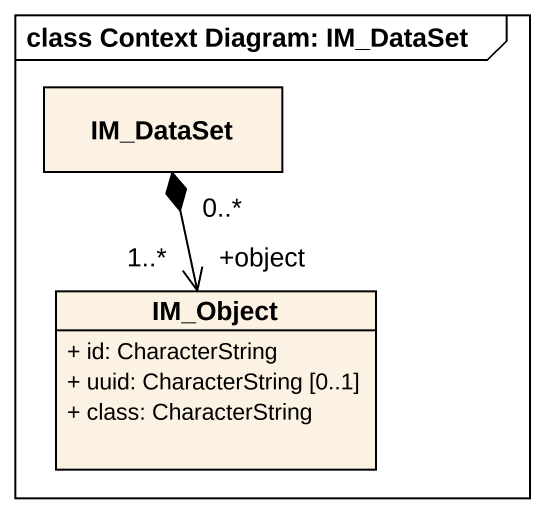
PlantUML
@startuml
mainframe class Context Diagram: IM_DataSet
hide circle
hide empty members
skinparam classAttributeIconSize 0
class IM_DataSet
class IM_Object {
  + id: CharacterString
  + uuid: CharacterString [0..1]
  + class: CharacterString
}
IM_DataSet "0..*" *--> "+object\n1..*" IM_Object
@enduml
